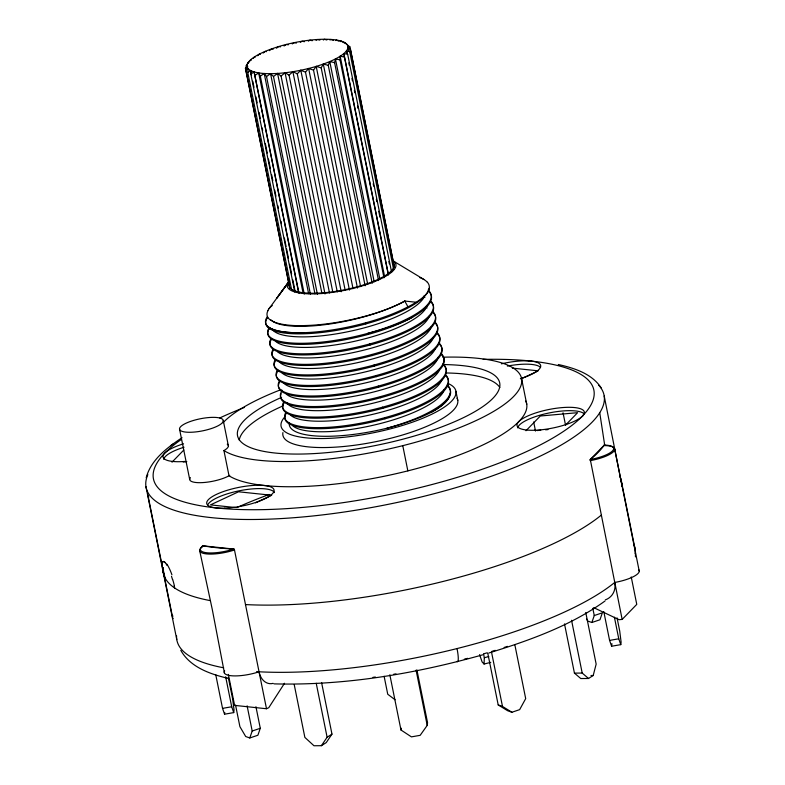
<?xml version="1.0" encoding="UTF-8"?>
<svg xmlns="http://www.w3.org/2000/svg" width="785" height="785" viewBox="0 0 785 785"><rect width="100%" height="100%" fill="white"/><g stroke="black" fill="none" stroke-linecap="round" stroke-linejoin="round"><path stroke-width="1.18" d="M340.808 41.634L340.994 41.095M383.963 277.782L340.023 59.856L340.18 56.226L344.419 57.05L388.359 274.966M490.772 662.344L484.07 664.032L484.325 657.702L483.599 654.101M635.448 556.83L635.457 553.121M291.716 290.391L247.775 72.475L248.246 68.795L245.95 70.513L289.891 288.438M228.317 677.475L232.674 699.082L234.038 710.042L233.714 712.603L224.559 714.203L224.775 712.495M416.904 669.909L427.56 722.72L427.217 725.399L420.161 735.329L411.418 736.87L400.978 730.001L401.204 728.205M617.069 617.913L619.728 631.111L621.102 642.081L620.778 644.642L611.613 646.241L611.937 643.68M378.537 280.559L334.596 62.643L335.44 58.924L340.023 59.856M564.513 623.918L574.434 673.118L580.782 678.534L588.544 678.485L593.205 675.502L596.158 664.12L585.757 612.516M245.95 70.513L247.108 66.764L245.411 68.266L289.351 286.182M146.187 477.702C151.063 459.598 167.215 447.636 182.042 437.696M394.384 267.057L350.444 49.131L347.745 48.434A51.408 14.169 -11.4 0 0 278.744 46.531A51.349 14.15 -11.4 0 0 272.071 48.758L273.16 49.239M235.549 705.067L239.906 726.665L245.695 736.516L249.787 737.969L252.191 731.021L247.108 705.823M255.93 706.686L260.286 728.294L257.892 735.241L249.787 737.969M586.611 619.071L587.769 621.043L591.861 622.495L594.255 615.548L592.803 608.346M372.198 283.248L328.258 65.322L329.769 61.554L334.596 62.643M248.511 62.103L248.188 63.114L248.541 62.643M245.411 68.266L247.206 64.488L247.687 66.872M604.47 445.016L604.754 445.566L604.578 444.761L590.281 459.5L590.134 460.648A24.237 6.682 -11.4 0 0 613.448 451.699A24.237 6.682 -11.4 0 0 604.764 445.595M365.123 285.769L321.183 67.844L323.302 64.066L328.258 65.322M163.133 561.638L163.064 561.756A24.894 3.366 72.1 0 0 162.927 562.06M335.882 40.584L336.265 40.015L339.11 41.262M284.523 683.254L268.784 707.678L266.498 708.747L234.607 705.381L228.347 674.384M248.551 62.005L246.156 65.783L247.138 64.556M357.469 288.066L313.529 70.14L316.198 66.382L321.183 67.844M294.218 684.589L304.865 737.4L313.971 745.75L321.389 745.701L327.11 737.252L331.976 734.132L321.575 682.528M331.976 734.132L326.256 742.581L321.389 745.701M269.039 308.682L288.448 282.335L276.889 298.055L287.86 282.973M181.168 439.561A224.559 61.897 -11.4 0 0 165.959 452.013L164.801 453.063A224.667 61.927 -11.4 0 0 302.882 507.404A224.667 61.927 -11.4 0 0 582.607 415.952L583.471 414.931A224.559 61.897 -11.4 0 0 483.158 359.402M248.717 62.398L251.092 59.385L251.347 60.082M349.433 290.077L305.493 72.161L308.642 68.462L313.529 70.14M583.422 415L582.666 415.893M253.084 58.492L254.772 56.697L255.292 57.079M270.845 306.592L269.873 307.641A78.863 20.93 -11.2 0 0 267.783 310.713M341.21 291.755L297.27 73.839L300.802 70.248L305.493 72.161M171.993 462.188L183.798 450.031M525.97 430.749L540.306 416.001L577.603 412.684L565.799 424.842M593.656 607.619L619.12 619.699L622.152 619.424L636.763 604.381L631.238 576.955M330.014 40.094L330.74 39.427L333.439 40.408M604.352 445.036L604.303 445.066A229.073 63.143 -11.4 0 1 590.281 459.5L622.152 619.424M257.647 55.745L259.511 53.998L260.385 54.342M332.762 291.873L289.057 75.154L292.884 71.69L297.27 73.839M325.01 293.973L281.069 76.057L285.073 72.76L289.057 75.154M263.201 53.037L265.183 51.368L266.39 51.682M317.434 294.453L273.494 76.528L277.576 73.417L281.069 76.057M269.343 50.642L272.071 48.758M323.351 40.025L324.391 39.25L326.864 40.006M310.467 294.493L266.527 76.567L270.56 73.672A51.408 14.169 -11.4 0 0 347.745 48.434L349.688 51.624L393.628 269.54M247.775 72.475L250.601 70.522L251.563 75.311M276.428 48.199L278.744 46.531L280.539 46.855M304.266 294.09L260.326 76.165L264.211 73.496L266.527 76.567M294.777 292.01L250.837 74.094L254.104 71.906L298.997 293.256M255.056 75.34L258.687 72.897L260.326 76.165M316.061 40.388L317.375 39.495L319.878 40.143M284.042 46.001L286.309 44.46L288.34 44.814M604.999 601.016C570.283 625.969 529.394 640.442 488.898 652.983M170.62 445.674L172.975 444.045M292.236 43.931L294.149 42.675L296.377 43.077M308.319 41.173L309.879 40.163L312.302 40.712M300.302 42.361L302.068 41.232L304.443 41.703M255.468 502.832L271.679 495.266L238.552 491.783L210.458 504.892L235.294 507.512M521.014 378.92L537.225 371.354M594.255 615.548L602.36 612.82L599.956 619.767L591.861 622.495M252.191 731.021L260.286 728.294M487.799 653.326L498.2 704.93L507.63 710.729L511.918 712.25L519.65 709.64L525.695 698.63L514.813 644.622M482.785 654.788C415.01 673.805 344.556 685.756 273.975 683.863M484.325 657.702L488.8 656.584M603.793 611.603L609.592 640.403L618.757 638.794L620.778 644.642M215.767 674.766L222.538 708.364L231.703 706.765L233.714 712.603M266.498 708.747L234.313 549.127L203.05 545.84L202.579 546.566A24.237 6.682 -11.4 0 0 206.484 553.906A24.237 6.682 -11.4 0 0 234.489 549.961M183.19 461.982L186.801 461.659M537.156 430.553L540.767 430.229M545.585 429.807L547.989 429.591M574.434 673.118L582.205 673.069L588.544 678.485M590.987 675.522L593.205 675.502M528.756 360.894L531.062 361.08M271.306 320.152A78.932 20.263 -12.1 0 0 305.365 326.275A78.932 21.362 -12.7 0 0 363.543 316.934A78.932 22.686 -12.6 0 0 404.746 301.038L416.138 302.254M512.281 368.106L538.304 370.844M256.685 671.528L259.04 671.783A233.587 64.39 -11.4 0 0 614.704 582.46A24.217 6.672 -11.4 0 0 638.637 569.674M234.47 549.902L233.655 549.058A229.073 63.143 -11.4 0 1 203.05 545.84L202.412 545.761L202.579 546.566M344.419 57.05L343.859 53.537L347.667 54.283L391.607 272.199M558.282 364.485C574.169 368.096 591.851 373.532 601.212 387.918M228.464 678.417C210.566 674.276 190.264 667.378 180.786 650.314M349.688 51.624L346.401 50.917L346.882 53.311M348.324 48.542L347.843 46.158L349.894 46.884L393.834 264.8M498.2 704.93L502.488 706.451L511.918 712.25M341.043 41.124L342.908 42.115M343.379 42.37L344.085 42.763M271.669 48.866L271.669 48.866A51.408 14.169 -11.4 0 0 270.56 73.672L314.962 293.845M392.559 260.532L423.978 279.509M270.717 320.084L271.787 320.751A78.294 20.822 -11.7 0 0 274.299 321.958M395.061 699.759L387.741 694.244L384.11 676.248M349.894 46.884L344.35 42.4L344.674 42.812M270.56 73.672L273.494 76.528M484.07 664.032L482.118 661.951L479.566 654.611M347.843 46.158L350.444 49.131M165.027 562.639L164.86 562.433A25.277 3.385 70.4 0 0 164.232 561.746M404.746 301.038L407.955 306.807A83.995 24.08 -12.5 0 1 365.604 322.831A84.005 22.755 -12.7 0 1 303.648 332.693A83.966 21.646 -12.1 0 1 267.42 326.089M346.519 51.221L347.667 54.283M609.592 640.403L611.613 646.241M222.538 708.364L224.559 714.203M172.533 579.595L172.092 578.192A25.355 5.642 74.3 0 0 171.493 576.298M174.211 585.845L174.672 588.004M199.753 550.991L212.293 609.533L224.461 673.118M634.996 548.695L621.043 479.586M163.192 572.108L176.772 639.569M639.255 571.215L614.684 449.177M614.4 617.196L618.757 638.794M563.051 412.812L565.573 425.333M533.672 421.967L535.507 431.073M571.549 620.268L582.205 673.069M521.701 379.283L526.755 404.285M455.948 391.401L457.773 400.419M491.596 652.443L502.488 706.451M348.815 62.888L349.296 65.273M351.955 78.441L352.436 80.835M354.369 90.403L354.849 92.797M357.499 105.965L357.98 108.359M373.189 183.739L373.67 186.133M376.319 199.292L376.8 201.686M378.733 211.263L379.94 217.249M388.869 261.523L389.35 263.917M343.859 53.537L388.251 273.71M340.18 56.226L384.572 276.399M335.44 58.924L379.832 279.097M329.769 61.554L374.17 281.727M402.774 445.664L407.847 470.872M323.302 64.066L367.704 284.239M316.198 66.382L360.6 286.564M365.604 322.831L365.83 323.93A83.926 22.736 -12.7 0 1 303.932 333.782A83.985 21.656 -12.1 0 1 267.685 327.178A83.985 21.43 -11.1 0 1 266.301 319.995M268.431 330.544A83.956 21.421 -11.1 0 0 269.814 337.717A83.946 21.646 -12.1 0 0 306.052 344.321A83.936 22.745 -12.7 0 0 367.949 334.469L367.733 333.38A83.926 24.06 -12.5 0 0 418.866 312.067A83.975 24.855 -11.7 0 0 429.13 291.019A83.985 24.629 -10.7 0 0 428.139 290.018M431.259 301.558A83.936 24.845 -11.7 0 1 420.995 322.606A83.946 24.07 -12.5 0 1 369.853 343.909L370.078 345.007A83.936 22.745 -12.7 0 1 308.181 354.859A83.946 21.646 -12.1 0 1 271.934 348.255A83.946 21.421 -11.1 0 1 271.159 339.895M432.388 311.096A83.936 24.62 -10.7 0 1 433.379 312.096A83.946 24.845 -11.7 0 1 423.115 333.144A83.946 24.07 -12.5 0 1 371.972 354.447L372.198 355.546A83.946 22.745 -12.7 0 1 310.301 365.398A83.946 21.646 -12.1 0 1 274.063 358.794A83.946 21.421 -11.1 0 1 273.278 350.444M434.517 321.644A83.946 24.62 -10.7 0 1 435.508 322.635A83.946 24.845 -11.7 0 1 425.234 343.683A83.946 24.07 -12.5 0 1 374.102 364.996L374.317 366.085A83.946 22.745 -12.7 0 1 312.42 375.936A83.946 21.646 -12.1 0 1 276.183 369.342A83.946 21.421 -11.1 0 1 275.398 360.982M436.637 332.183A83.946 24.62 -10.7 0 1 437.628 333.174A83.946 24.845 -11.7 0 1 427.364 354.231A83.946 24.07 -12.5 0 1 376.221 375.534L376.447 376.633A83.946 22.745 -12.7 0 1 314.549 386.485A83.946 21.646 -12.1 0 1 278.312 379.881A83.946 21.421 -11.1 0 1 278.332 370.314M438.766 342.731A83.946 24.62 -10.7 0 1 439.757 343.722A83.946 24.845 -11.7 0 1 429.483 364.77A83.946 24.07 -12.5 0 1 378.35 386.073L378.566 387.172A83.946 22.745 -12.7 0 1 316.679 397.024A83.946 21.646 -12.1 0 1 280.431 390.42A83.946 21.421 -11.1 0 1 279.656 382.06M440.895 353.27A83.946 24.62 -10.7 0 1 441.886 354.261A83.946 24.845 -11.7 0 1 431.613 375.308A83.946 24.07 -12.5 0 1 380.47 396.611L380.696 397.71A83.946 22.745 -12.7 0 1 318.798 407.562A83.946 21.646 -12.1 0 1 282.561 400.968A83.946 21.421 -11.1 0 1 281.177 393.785M443.015 363.808A83.946 24.62 -10.7 0 1 444.006 364.799A83.946 24.845 -11.7 0 1 433.742 385.857A83.946 24.07 -12.5 0 1 382.599 407.16L382.825 408.259A83.946 22.745 -12.7 0 1 320.928 418.111A83.946 21.646 -12.1 0 1 284.69 411.507A83.946 21.421 -11.1 0 1 284.71 401.94M446.135 375.348A83.946 24.845 -11.7 0 1 435.861 396.396A83.946 24.07 -12.5 0 1 384.728 417.698L384.944 418.798A83.946 22.745 -12.7 0 1 323.047 428.649A83.946 21.646 -12.1 0 1 286.81 422.045A83.946 21.421 -11.1 0 1 286.034 413.685M308.642 68.462L353.034 288.635M300.802 70.248L345.194 290.421M416.089 670.194L427.217 725.399M292.884 71.69L337.275 291.863M285.073 72.76L329.474 292.933M277.576 73.417L321.968 293.6M389.841 674.786L400.978 730.001M264.211 73.496L308.613 293.668M258.687 72.897L303.079 293.08M254.104 71.906L298.506 292.079M252.77 81.287L253.977 87.272M255.91 96.849L257.117 102.825M259.05 112.402L260.257 118.388M262.18 127.955L262.671 130.349M265.32 143.518L267.253 153.085M268.46 159.07L270.383 168.647M271.59 174.623L272.797 180.609M274.73 190.186L275.937 196.162M277.87 205.739L278.351 208.133M281.001 221.292L281.481 223.686M284.386 238.041L286.074 246.421M286.554 248.816L288.488 258.393M289.685 264.368L291.618 273.945M292.825 279.931L294.993 290.695M247.108 66.764L247.589 69.159M316.218 683.254L327.11 737.252M223.274 420.495A22.284 6.143 -11.4 0 1 191.275 432.25A22.284 6.143 -11.4 0 1 189.685 421.712A22.284 6.143 -11.4 0 1 223.274 420.495L228.376 445.821M227.238 444.173A22.284 6.143 -11.4 0 1 223.931 450.561L229.014 475.769A156.019 43.008 -11.4 0 0 408.2 470.784A156.019 43.008 -11.4 0 0 525.783 401.027M179.549 429.14L189.715 479.547M225.648 676.758L231.703 706.765M147.963 495.453L172.523 617.049M145.941 486.612L163.221 572.324M164.919 577.613L164.497 575.503M604.205 396.003L621.661 483.923M163.506 569.988L163.339 568.88M599.74 412.733L604.754 445.566M250.837 74.094L250.601 70.522M303.707 332.683A83.985 21.656 -12.1 0 1 267.469 326.079A83.985 21.43 -11.1 0 1 267.489 316.502M266.9 318.818A83.985 21.43 -11.1 0 1 267.705 317.601M365.8 323.911A83.926 24.06 -12.5 0 0 418.199 301.725A84.005 24.865 -11.7 0 0 429.248 288.36A84.024 23.236 -11.4 0 1 407.876 306.876M412.665 317.15A83.946 23.138 -11.4 0 1 367.733 333.38A83.936 22.745 -12.7 0 1 305.836 343.222A83.956 21.646 -12.1 0 1 269.598 336.628A83.956 21.421 -11.1 0 1 268.813 328.267M367.959 334.469A83.916 24.06 -12.5 0 0 419.121 313.166A83.956 24.845 -11.7 0 0 429.375 292.108A83.995 24.639 -10.7 0 0 428.384 291.117M457.017 648.567A17.829 2.885 75.9 0 1 456.782 661.47M634.044 545.114A233.587 64.39 -11.4 0 1 635.114 553.523M223.656 667.79A233.587 64.39 -11.4 0 1 176.576 635.83M507.453 646.369A215.757 59.474 -11.4 0 1 504.147 647.468M495.188 650.343A215.757 59.474 -11.4 0 1 491.783 651.393M487.2 652.786A215.757 59.474 -11.4 0 1 483.737 653.807M467.624 658.321A215.757 59.474 -11.4 0 1 464.308 659.204M395.993 673.854A215.757 59.474 -11.4 0 1 393.707 674.236M375.358 677.023A215.757 59.474 -11.4 0 1 372.924 677.357M614.733 582.46A17.878 15.945 44.2 0 1 605.333 599.877M273.121 683.372A17.878 12.913 -84 0 1 259.021 671.793A24.217 6.672 -11.4 0 1 233.832 675.895A24.217 6.672 -11.4 0 1 224.657 670.861M620.081 476.927A233.587 64.39 -11.4 0 1 621.563 486.317M601.143 515.254A233.587 64.39 -11.4 0 1 245.489 604.568M210.311 600.623A233.587 64.39 -11.4 0 1 163.064 568.026M236.834 507.601A233.587 64.39 -11.4 0 1 269.206 494.462M172.671 579.467A20.871 5.191 74.3 0 1 174.407 585.934M166.852 564.091A22.363 4.838 74.2 0 1 171.935 574.777M164.909 562.207A21.185 3.101 71.7 0 1 166.989 565.386M163.094 561.53A21.185 2.855 70.6 0 1 164.35 562.139M162.279 565.612A22.196 2.963 72.6 0 1 162.799 561.648M163.27 568.693A25.355 2.483 76.3 0 1 163.123 567.614M164.193 574.836A20.871 1.835 76.9 0 1 163.182 568.997M229.74 475.337A22.284 6.143 -11.4 0 1 202.618 482.598A22.284 6.143 -11.4 0 1 190.392 477.594M442.838 357.204A156.019 43.008 -11.4 0 1 467.281 424.489A156.019 43.008 -11.4 0 1 223.931 450.561M223.009 422.762A156.019 43.008 -11.4 0 1 280.951 389.664M442.966 364.554A133.735 36.866 -11.4 0 1 470.441 414.097A133.735 36.866 -11.4 0 1 277.713 453.279A133.735 36.866 -11.4 0 1 281.589 397.357M449.668 394.139A82.955 22.863 -11.4 0 1 438.059 408.259A84.358 23.256 -11.4 0 1 431.76 412.017A83.907 23.128 -11.4 0 1 386.848 428.237A83.181 22.932 -11.4 0 1 325.422 436.303A81.787 22.539 -11.4 0 1 290.862 428.188A80.355 22.147 -11.4 0 1 289.302 422.948M386.848 428.237A83.946 24.07 -12.5 0 0 437.991 406.934A83.946 24.845 -11.7 0 0 448.255 385.886A83.946 24.62 -10.7 0 0 447.273 384.895M431.76 412.017A83.936 24.07 -12.5 0 0 438.207 408.033A83.946 24.845 -11.7 0 0 448.48 386.985A83.946 24.62 -10.7 0 0 447.489 385.994M404.972 301.048A79.187 22.363 -11.9 0 1 357.891 318.092A79.717 21.833 -12.1 0 1 304.452 325.559M304.305 325.657A80.688 21.676 -11.9 0 1 274.161 321.997M270.54 320.133A82.023 21.764 -11.6 0 1 267.95 310.683M271.129 306.562A82.17 21.823 -11.2 0 1 272.258 305.502M419.661 277.537A83.338 23.678 -11 0 1 427.325 282.247M427.403 282.227A84.093 24.041 -11.6 0 1 429.228 288.37M372.198 355.546A83.946 24.07 -12.5 0 0 423.331 334.243A83.946 24.845 -11.7 0 0 433.605 313.195A83.936 24.62 -10.7 0 0 432.613 312.195M371.972 354.447A83.946 22.745 -12.7 0 1 310.075 364.299A83.946 21.646 -12.1 0 1 273.837 357.695A83.946 21.421 -11.1 0 1 273.052 349.345M374.317 366.085A83.946 24.07 -12.5 0 0 425.46 344.782A83.946 24.845 -11.7 0 0 435.724 323.734A83.946 24.62 -10.7 0 0 434.733 322.743M374.102 364.996A83.946 22.745 -12.7 0 1 312.204 374.837A83.946 21.646 -12.1 0 1 275.967 368.243A83.946 21.421 -11.1 0 1 275.182 359.883M376.447 376.633A83.946 24.07 -12.5 0 0 427.58 355.33A83.946 24.845 -11.7 0 0 437.853 334.273A83.946 24.62 -10.7 0 0 436.862 333.282M376.221 375.534A83.946 22.745 -12.7 0 1 314.324 385.386A83.946 21.646 -12.1 0 1 278.086 378.782A83.946 21.421 -11.1 0 1 277.301 370.422M369.853 343.909A83.936 22.745 -12.7 0 1 307.955 353.76A83.946 21.646 -12.1 0 1 271.718 347.156A83.946 21.421 -11.1 0 1 270.933 338.796M424.371 296.632A78.932 23.462 -11.7 0 1 413.744 307.367A78.932 22.686 -12.6 0 1 365.673 327.473A78.932 21.362 -12.7 0 1 307.485 336.814A78.932 20.263 -12.1 0 1 273.425 330.691A78.932 20.037 -11.1 0 1 272.15 328.984M423.458 296.2A78.932 23.236 -10.7 0 1 424.901 297.407M427.168 305.473A78.932 23.462 -11.7 0 1 415.864 317.905A78.932 22.686 -12.6 0 1 367.802 338.021A78.932 21.362 -12.7 0 1 309.614 347.363A78.932 20.263 -12.1 0 1 275.555 341.23M425.588 306.739A78.932 23.236 -10.7 0 1 427.03 307.946M429.287 316.021A78.932 23.462 -11.7 0 1 417.993 328.444A78.932 22.686 -12.6 0 1 369.921 348.56A78.932 21.362 -12.7 0 1 311.743 357.901A78.932 20.263 -12.1 0 1 277.684 351.778M431.416 326.56A78.932 23.462 -11.7 0 1 420.122 338.992A78.932 22.686 -12.6 0 1 372.051 359.098A78.932 21.362 -12.7 0 1 313.863 368.44A78.932 20.263 -12.1 0 1 279.803 362.317M433.546 337.099A78.932 23.462 -11.7 0 1 422.242 349.531A78.932 22.686 -12.6 0 1 374.17 369.647A78.932 21.362 -12.7 0 1 315.992 378.988A78.932 20.263 -12.1 0 1 281.933 372.855M434.998 349.345A78.932 23.462 -11.7 0 1 424.371 360.07A78.932 22.686 -12.6 0 1 376.3 380.185A78.932 21.362 -12.7 0 1 318.121 389.527A78.932 20.263 -12.1 0 1 284.052 383.394M438.001 357.361A78.932 23.462 -11.7 0 1 426.49 370.618A78.932 22.686 -12.6 0 1 378.429 390.724A78.932 21.362 -12.7 0 1 320.241 400.065A78.932 20.263 -12.1 0 1 286.182 393.942M439.257 370.422A78.932 23.462 -11.7 0 1 428.62 381.157A78.932 22.686 -12.6 0 1 380.548 401.272A78.932 21.362 -12.7 0 1 322.37 410.614A78.932 20.263 -12.1 0 1 288.311 404.481A78.932 20.037 -11.1 0 1 287.025 402.774M442.043 379.273A78.932 23.462 -11.7 0 1 430.749 391.695A78.932 22.686 -12.6 0 1 382.678 411.811A78.932 21.362 -12.7 0 1 324.49 421.152A78.932 20.263 -12.1 0 1 290.43 415.02M444.173 389.811A78.932 23.462 -11.7 0 1 432.869 402.244A78.932 22.686 -12.6 0 1 384.807 422.35A78.932 21.362 -12.7 0 1 326.619 431.691A78.932 20.263 -12.1 0 1 292.56 425.568M370.078 345.007A83.946 24.07 -12.5 0 0 421.211 323.705A83.936 24.845 -11.7 0 0 431.485 302.657A83.936 24.62 -10.7 0 0 430.494 301.666M269.039 329.366A83.956 21.421 -11.1 0 1 269.834 328.15M384.944 418.798A83.946 24.07 -12.5 0 0 436.087 397.495A83.946 24.845 -11.7 0 0 446.351 376.447A83.946 24.62 -10.7 0 0 445.36 375.446M378.35 386.073A83.946 22.745 -12.7 0 1 316.453 395.925A83.946 21.646 -12.1 0 1 280.216 389.321A83.946 21.421 -11.1 0 1 279.431 380.97M380.47 396.611A83.946 22.745 -12.7 0 1 318.582 406.463A83.946 21.646 -12.1 0 1 282.335 399.869A83.946 21.421 -11.1 0 1 282.355 390.302M382.599 407.16A83.946 22.745 -12.7 0 1 320.702 417.012A83.946 21.646 -12.1 0 1 284.464 410.408A83.946 21.421 -11.1 0 1 283.679 402.048M384.728 417.698A83.946 22.745 -12.7 0 1 322.831 427.55A83.946 21.646 -12.1 0 1 286.594 420.946A83.946 21.421 -11.1 0 1 285.809 412.586M382.825 408.259A83.946 24.07 -12.5 0 0 433.958 386.956A83.946 24.845 -11.7 0 0 444.231 365.898A83.946 24.62 -10.7 0 0 443.24 364.907M380.696 397.71A83.946 24.07 -12.5 0 0 431.838 376.408A83.946 24.845 -11.7 0 0 442.102 355.36A83.946 24.62 -10.7 0 0 441.111 354.369M378.566 387.172A83.946 24.07 -12.5 0 0 429.709 365.869A83.946 24.845 -11.7 0 0 439.983 344.821A83.946 24.62 -10.7 0 0 438.992 343.82M392.804 262.484A53.498 14.748 -11.4 0 1 346.087 289.469A53.498 14.748 -11.4 0 1 289.165 284.268M393.314 260.924A55.382 15.268 -11.4 0 1 343.31 290.568A55.382 15.268 -11.4 0 1 288.959 281.236M457.056 398.23A89.156 24.57 -11.4 0 1 373.856 442.063A89.156 24.57 -11.4 0 1 282.914 432.594M448.853 383.836A89.156 24.57 -11.4 0 1 373.071 432.839A89.156 24.57 -11.4 0 1 284.965 416.727M239.209 440.032A133.735 36.866 -11.4 0 1 283.287 405.757M445.782 372.963A133.735 36.866 -11.4 0 1 499.829 387.486M219.761 417.954A224.559 61.897 -11.4 0 1 244.537 407.386M185.024 461.433A34.324 9.459 -11.4 0 1 163.025 456.703A34.324 9.459 -11.4 0 1 183.572 443.79M501.399 363.838A34.324 9.459 -11.4 0 1 539.334 363.563A34.324 9.459 -11.4 0 1 520.386 378.664M598.631 385.16A233.587 64.39 -11.4 0 1 385.278 504.922A233.587 64.39 -11.4 0 1 147.855 474.631M604.313 445.056A23.344 6.437 -11.4 0 1 612.467 450.933A23.344 6.437 -11.4 0 1 590.281 459.51M233.665 549.058A23.344 6.437 -11.4 0 1 206.916 552.777A23.344 6.437 -11.4 0 1 203.03 545.84M148.836 497.023A24.237 6.682 -11.4 0 1 147.953 495.168M173.142 618.59A24.217 6.672 -11.4 0 1 172.877 615.911M507.365 366.085A34.324 9.459 -11.4 0 1 540.551 367.409M517.717 427.884A34.324 9.459 -11.4 0 1 548.489 413.087A34.324 9.459 -11.4 0 1 584.217 413.901M207.75 504.814A34.324 9.459 -11.4 0 1 241.358 490.389A34.324 9.459 -11.4 0 1 274.456 492.587M163.741 459.313A34.324 9.459 -11.4 0 1 184.033 447.224M224.775 508.16A34.324 9.459 -11.4 0 0 274.053 490.066A34.324 9.459 -11.4 0 0 222.332 491.94A34.324 9.459 -11.4 0 0 224.775 508.16M534.654 430.249A34.324 9.459 -11.4 0 0 584.374 412.272A34.324 9.459 -11.4 0 0 533.035 413.862A34.324 9.459 -11.4 0 0 534.654 430.249"/></g></svg>
